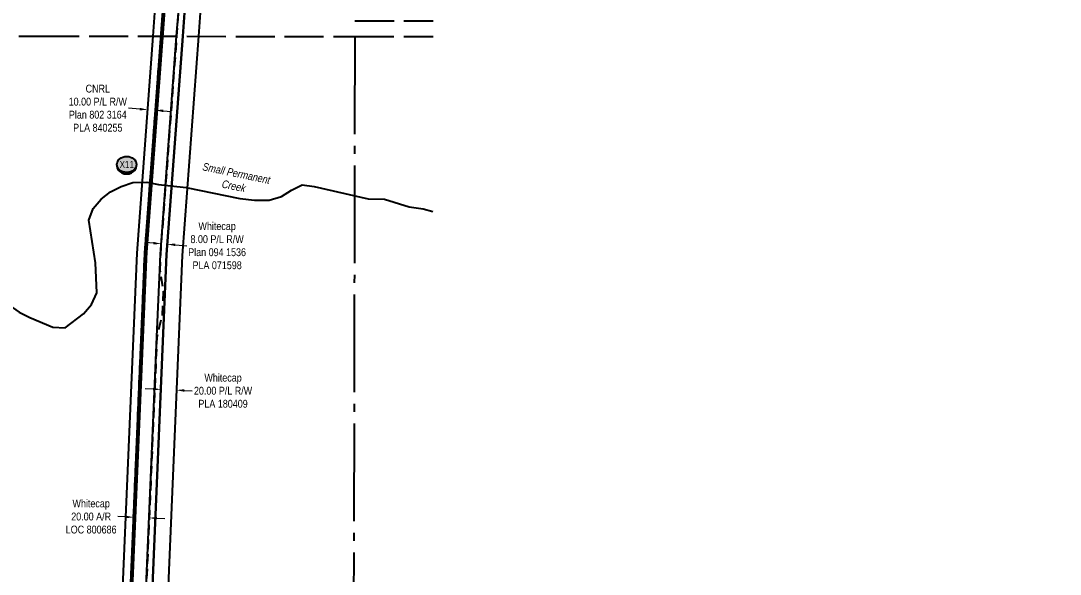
# Model space of a CAD drawing. Extents: x 479172 to 490274, y 6044075 to 6051612.
# Drawn here: x 488943 to 490272, y 6045122 to 6045830 of the extents above; entities that cross this region are included whole.
import ezdxf
from ezdxf.enums import TextEntityAlignment as Align

# ---------------------------------------------------------------- set-up
doc = ezdxf.new("R2010")
doc.units = 0
doc.header["$LTSCALE"] = 5
doc.header["$PDSIZE"] = 0.5
for name, pattern in [('foc-ACCESSROAD', [3.75, 2.5, -1.25]), ('foc-QUARTERLINE', [33, 25, -3, 2, -3]), ('foc-UNSURVEYED', [12.5, 10, -2.5])]:
    doc.linetypes.add(name, pattern=pattern)
doc.layers.get('Defpoints').update_dxf_attribs({"color": 9})
for name, color, linetype in [('C-AR', 13, 'foc-ACCESSROAD'), ('C-RW', 13, 'Continuous'), ('F-RW', 190, 'Continuous'), ('L-QSEC', 8, 'foc-QUARTERLINE'), ('L-USEC', 7, 'foc-UNSURVEYED'), ('P-CROSSINGS', 250, 'Continuous'), ('P-PROPOSED', 10, 'Continuous'), ('T-CREEK', 160, 'Continuous'), ('T-WATER-T', 170, 'Continuous')]:
    doc.layers.add(name, color=color, linetype=linetype)
for name, color, linetype, lineweight in [('C-AR-T', 13, 'Continuous', 9), ('C-RW-T', 13, 'Continuous', 9), ('F-RW-T', 190, 'Continuous', 9)]:
    doc.layers.add(name, color=color, linetype=linetype, lineweight=lineweight)
doc.styles.add('80CG', font='ARIALN.TTF', dxfattribs={"height": 10})
doc.styles.add('80L', font='ARIALN.TTF', dxfattribs={"height": 10})
doc.styles.add('Crossing', font='ARIALN.TTF', dxfattribs={"height": 10})
doc.styles.add('foc-LtypeFont', font='ARIALN.TTF', dxfattribs={"height": 7.35})
doc.linetypes.add('foc-TOPO-flowdirection-NOLINE', pattern='A,0,[">",foc-LtypeFont,S=0.3,R=0,X=0,Y=-0.945],-20,[">",foc-LtypeFont,S=0.3,R=0,X=0,Y=-0.945],0', length=20)
doc.dimstyles.new('Compass 5 000', dxfattribs={"dimscale": 5, "dimtxt": 9, "dimasz": 2, "dimexe": 0.2, "dimexo": 0.0625, "dimgap": 0.5, "dimtad": 0, "dimtih": 1, "dimtoh": 1, "dimzin": 0, "dimdsep": 46, "dimtxsty": '80CG', "dimcen": 0.1, "dimse1": 1, "dimse2": 1, "dimclrd": 256, "dimclrt": 256, "dimaunit": 1, "dimadec": 4, "dimazin": 0, "dimtfac": 0.06, "dimtofl": 0, "dimtmove": 0, "dimatfit": 1, "dimfxl": 0.2, "dimtolj": 1, "dimtzin": 0, "dimlwd": -1, "dimarcsym": 0})

# ---------------------------------------------------------------- blocks, each defined once
blk = doc.blocks.new('xing2')
h = blk.add_hatch(color=50)
h.dxf.hatch_style = 1
edge = h.paths.add_edge_path()
edge.add_ellipse((0, 0), major_axis=(-12.5, 0), ratio=0.816297, start_angle=0, end_angle=360)
h = blk.add_hatch(color=250)
h.dxf.hatch_style = 1
edge = h.paths.add_edge_path()
edge.add_ellipse((0, -2), major_axis=(-12.5, 0), ratio=0.816297, start_angle=0, end_angle=180)
edge.add_line((12.5, -2), (12.5, 0))
edge.add_ellipse((0, 0), major_axis=(-12.5, 0), ratio=0.816297, start_angle=0, end_angle=180, ccw=False)
edge.add_line((-12.5, 0), (-12.5, -2))
at = {"color": 250}
blk.add_ellipse((0, 0), major_axis=(-12.5, 0), ratio=0.816297, dxfattribs=at)
blk.add_ellipse((0, -2), major_axis=(-12.5, 0), ratio=0.816297, start_param=0, end_param=3.141593, dxfattribs=at)
at = {"color": 250, "style": 'Crossing'}
blk.add_attdef('CROSSING', text='', height=9, dxfattribs=at).set_placement((0.1, 0), align=Align.MIDDLE_CENTER)
at = {"color": 250, "style": 'Crossing', "flags": 1}
for tag, p in [('OWNER', (0.1, -12.5)), ('DESCRIPTION', (0.1, -25.8)), ('LOCATION', (0.1, -39.3)), ('DWG_REF', (0.1, -52.8))]:
    blk.add_attdef(tag, text='', height=9, dxfattribs=at).set_placement(p, align=Align.MIDDLE_CENTER)
blk = doc.blocks.new('*D447')
at = {"layer": 'C-AR-T', "transparency": 16777216}
for p, q in [((489077.2, 6045195.4), (489067.2, 6045195.9)), ((489117.1, 6045193.7), (489127.1, 6045193.3))]:
    blk.add_line(p, q, dxfattribs=at)
for points in [[(489077.3, 6045197.1), (489077.2, 6045193.8), (489087.2, 6045195)], [(489117.2, 6045195.4), (489117.1, 6045192.1), (489107.2, 6045194.2)]]:
    blk.add_solid(points, dxfattribs=at)
at = {"layer": 'Defpoints', "color": 0, "transparency": 16777216}
for p in [(489087.2, 6045195), (489087.2, 6045194.3), (489107.1, 6045193.5)]:
    blk.add_point(p, dxfattribs=at)
at = {"layer": 'C-AR-T', "transparency": 16777216, "insert": (489032.9, 6045195.9), "char_height": 10, "attachment_point": 5, "style": '80CG'}
blk.add_mtext('\\A1;Whitecap\\P20.00 A/R\\PLOC 800686', dxfattribs=at)
blk = doc.blocks.new('*D459')
at = {"layer": 'C-RW-T', "transparency": 16777216}
for p, q in [((489112.5, 6045545.5), (489102.5, 6045546.3)), ((489140.4, 6045543.5), (489155.3, 6045542.3))]:
    blk.add_line(p, q, dxfattribs=at)
for points in [[(489112.6, 6045547.2), (489112.4, 6045543.9), (489122.5, 6045544.8)], [(489140.5, 6045545.1), (489140.3, 6045541.8), (489130.4, 6045544.2)]]:
    blk.add_solid(points, dxfattribs=at)
at = {"layer": 'Defpoints', "color": 0, "transparency": 16777216}
for p in [(489125.1, 6045580.4), (489133.1, 6045579.8), (489130.4, 6045544.2)]:
    blk.add_point(p, dxfattribs=at)
at = {"layer": 'C-RW-T', "transparency": 16777216, "insert": (489194, 6045542.3), "char_height": 10, "attachment_point": 5, "style": '80CG'}
blk.add_mtext('\\A1;Whitecap\\P8.00 P/L R/W\\PPlan 094 1536\\PPLA 071598', dxfattribs=at)
blk = doc.blocks.new('*D462')
at = {"layer": 'C-RW-T', "transparency": 16777216}
for p, q in [((489112.1, 6045358.9), (489102.2, 6045359.3)), ((489152.1, 6045357.2), (489162.1, 6045356.8))]:
    blk.add_line(p, q, dxfattribs=at)
for points in [[(489112.2, 6045360.5), (489112.1, 6045357.2), (489122.1, 6045358.5)], [(489152.2, 6045358.8), (489152, 6045355.5), (489142.1, 6045357.6)]]:
    blk.add_solid(points, dxfattribs=at)
at = {"layer": 'Defpoints', "color": 0, "transparency": 16777216}
for p in [(489122, 6045356), (489142, 6045355.1), (489142.1, 6045357.6)]:
    blk.add_point(p, dxfattribs=at)
at = {"layer": 'C-RW-T', "transparency": 16777216, "insert": (489201.6, 6045356.8), "char_height": 10, "attachment_point": 5, "style": '80CG'}
blk.add_mtext('\\A1;Whitecap\\P20.00 P/L R/W\\PPLA 180409', dxfattribs=at)
blk = doc.blocks.new('*D476')
at = {"layer": 'Defpoints', "color": 0, "transparency": 16777216}
for p in [(489108.9, 6045766.1), (489118.9, 6045765.3), (489105.2, 6045716.3)]:
    blk.add_point(p, dxfattribs=at)
at = {"layer": 'F-RW-T', "transparency": 16777216}
for p, q in [((489095.3, 6045717.1), (489080.5, 6045718.2)), ((489125.2, 6045714.9), (489135.1, 6045714.1))]:
    blk.add_line(p, q, dxfattribs=at)
for points in [[(489095.4, 6045718.7), (489095.1, 6045715.4), (489105.2, 6045716.3)], [(489125.3, 6045716.5), (489125, 6045713.2), (489115.2, 6045715.6)]]:
    blk.add_solid(points, dxfattribs=at)
at = {"layer": 'F-RW-T', "transparency": 16777216, "insert": (489041.4, 6045718.2), "char_height": 10, "attachment_point": 5, "style": '80CG'}
blk.add_mtext('\\A1;CNRL\\P10.00 P/L R/W\\PPlan 802 3164\\PPLA 840255', dxfattribs=at)

msp = doc.modelspace()

# ---------------------------------------------------------------- linework, layer by layer
at = {"layer": 'C-AR', "flags": 128}
for points in [[(489123.19, 6047538.589), (489125.409, 6047438.57), (489129.428, 6047257.36), (489124.74, 6047245.211), (489117.589, 6047226.69), (489098.33, 6047208.505), (489084.65, 6047201.515), (489075.665, 6047200.975), (488960.366, 6047194.045), (488956.949, 6047188.75), (488958.63, 6047183.982), (488959.329, 6047181.977), (488961.906, 6047174.182), (488962.58, 6047172.215), (488963.055, 6047170.806), (489011.174, 6047029.536), (489072.542, 6046888.868), (489133.297, 6046837.182), (489143.51, 6046818.197), (489153.455, 6046799.785), (489164.958, 6046738.002), (489165.157, 6046733.362), (489169.853, 6046634.358), (489174.376, 6046539.023), (489172.938, 6046168.852), (489157.763, 6046019.608), (489144.439, 6045840.363), (489142.197, 6045810.207), (489121.488, 6045531.632), (489120.63, 6045511.44), (489125.21, 6045483.238), (489123.722, 6045453.512), (489116.999, 6045425.919), (489099.173, 6045006.125), (489094.528, 6044896.751), (489094.064, 6044885.823), (489098.332, 6044875.806), (489106.668, 6044868.592), (489213.696, 6044775.966), (489367.388, 6044565.102), (489465.945, 6044429.879), (489487.8, 6044399.895), (489511.238, 6044367.739), (489517.765, 6044358.785), (489529.052, 6044352.209), (489543.881, 6044343.571), (489545.131, 6044342.842), (489546.535, 6044342.025), (489560.759, 6044340.376), (489573.535, 6044338.894), (489706.039, 6044323.54), (489735.544, 6044320.12), (489830.688, 6044309.098), (489836.645, 6044308.407), (489859.668, 6044305.74), (489860.243, 6044305.822), (489894.797, 6044311.139), (489895.789, 6044311.302), (489965.616, 6044341.937), (489974.917, 6044346.018), (490172.187, 6044432.573), (490202.374, 6044445.817), (490272.278, 6044476.485)], [(490272.233, 6044454.778), (490202.329, 6044424.141), (490172.142, 6044410.911), (489881.273, 6044283.419), (489834.317, 6044288.807), (489828.359, 6044289.491), (489550.007, 6044321.438), (489540.058, 6044322.581), (489539.631, 6044322.776), (489538.212, 6044323.655), (489535.126, 6044325.453), (489529.34, 6044328.824), (489503.917, 6044343.636), (489503.349, 6044344.416), (489490.852, 6044361.564), (489367.311, 6044531.1), (489199.589, 6044761.263), (489082.03, 6044863.593), (489073.944, 6044881.924), (489074.417, 6044893.046), (489079.177, 6045006.153), (489101.566, 6045532.335), (489122.24, 6045810.234), (489124.484, 6045840.389), (489133.847, 6045966.247), (489130.85, 6045988.351), (489133.339, 6046018.105), (489139.796, 6046039.484), (489152.99, 6046169.486), (489154.51, 6046538.17), (489149.928, 6046634.385), (489145.267, 6046732.276), (489145.149, 6046734.937), (489134.306, 6046792.903), (489134.014, 6046793.455), (489117.465, 6046824.763), (489108.777, 6046832.047), (489055.893, 6046876.384), (488992.368, 6047022.33), (488941.203, 6047172.99), (488938.574, 6047180.809), (488937.909, 6047182.772), (488936.306, 6047187.495), (488929.524, 6047192.286), (488919.296, 6047191.677), (488909.207, 6047191.076), (488578.704, 6047171.407), (488548.54, 6047169.611), (488333.822, 6047156.834), (487985.43, 6047137.752), (487965.457, 6047136.657), (487743.753, 6047124.517), (487399.84, 6047105.683), (486949.001, 6047079.83), (486918.837, 6047078.101), (486450.757, 6047051.191), (486435.757, 6047050.324), (486340.901, 6047044.937), (486113.902, 6047031.945), (485654.02, 6047005.575), (485553.797, 6046999.101), (485541.59, 6046998.313), (485519.266, 6046996.871), (485494.64, 6046995.28), (485476.402, 6046994.097), (485318.998, 6046983.937), (485288.832, 6046981.988), (484776.305, 6046948.885), (484761.333, 6046947.918), (484724.075, 6046945.514), (484483.751, 6046933.719), (484383.735, 6046928.811)]]:
    msp.add_lwpolyline(points, dxfattribs=at)
at = {"layer": 'C-RW'}
for points in [[(489099.173, 6045006.125), (489116.999, 6045425.919), (489120.63, 6045511.44), (489121.488, 6045531.632), (489142.197, 6045810.207), (489144.439, 6045840.363)], [(489107.177, 6045006.114), (489129.471, 6045531.152), (489150.215, 6045810.196), (489152.456, 6045840.352)], [(489152.456, 6045840.352), (489150.215, 6045810.196), (489129.471, 6045531.152), (489107.177, 6045006.114)], [(489172.513, 6045840.325), (489170.271, 6045810.169), (489149.443, 6045529.986), (489127.197, 6045006.086)]]:
    msp.add_lwpolyline(points, dxfattribs=at)
at = {"layer": 'F-RW'}
for points in [[(490272.21, 6044443.83), (490202.306, 6044413.19), (490172.119, 6044399.962), (489882.83, 6044273.192), (489833.139, 6044278.89), (489827.181, 6044279.573), (489544.619, 6044311.967), (489538.482, 6044312.688), (489528.429, 6044313.821), (489518.615, 6044314.93), (489511.918, 6044315.685), (489493.219, 6044341.345), (489480.721, 6044358.495), (489367.273, 6044514.179), (489192.432, 6044754.111), (489062.476, 6044848.805), (489069.172, 6045006.167), (489091.587, 6045532.932), (489112.218, 6045810.248), (489114.461, 6045840.403)], [(489124.484, 6045840.389), (489122.24, 6045810.234), (489101.566, 6045532.335), (489079.177, 6045006.153)]]:
    msp.add_lwpolyline(points, dxfattribs=at)
at = {"layer": 'L-QSEC'}
msp.add_line((489370.203, 6045809.906), (489368.452, 6045035.787), dxfattribs=at)
at = {"layer": 'L-USEC'}
for p, q in [((489370.233, 6045830.023), (489470.248, 6045829.875)), ((488565.344, 6045811.019), (488967.764, 6045810.462)), ((488967.764, 6045810.462), (489370.203, 6045809.906)), ((489370.203, 6045809.906), (489470.203, 6045809.758))]:
    msp.add_line(p, q, dxfattribs=at)
at = {"layer": 'P-PROPOSED', "const_width": 4.997, "flags": 128}
msp.add_lwpolyline([(489343.136, 6044281.65), (489235.704, 6044268.084), (489231.603, 6044365.98), (489241.643, 6044362.014), (489469.441, 6044333.091), (489504.986, 6044343.867), (489200.331, 6044761.942), (489082.854, 6044864.201), (489074.953, 6044882.114), (489102.563, 6045532.276), (489134.843, 6045966.169)], dxfattribs=at)
at = {"layer": 'T-CREEK', "linetype": 'foc-TOPO-flowdirection-NOLINE', "flags": 128}
msp.add_lwpolyline([(488444.173, 6045378.68), (488457.433, 6045378.606), (488492.747, 6045372.047), (488529.366, 6045377.498), (488546.185, 6045372.778), (488575.381, 6045360.388), (488592.737, 6045357.47), (488607.514, 6045351.125), (488625.833, 6045345.987), (488647.771, 6045329.806), (488661.827, 6045324.061), (488758.681, 6045319.264), (488776.456, 6045316.104), (488790.093, 6045308.437), (488804.448, 6045305.395), (488822.585, 6045349.3), (488831.673, 6045380.348), (488842.924, 6045410.678), (488861.422, 6045454.404), (488870.713, 6045466.662), (488882.771, 6045474.601), (488899.697, 6045478.765), (488916.214, 6045474.225), (488941.034, 6045457.388), (488954.371, 6045450.382), (488983.985, 6045438.353), (488999.6, 6045437.413), (489022.989, 6045455.332), (489033.305, 6045467.232), (489040.25, 6045481.949), (489038.462, 6045520.365), (489029.865, 6045575.042), (489035.552, 6045589.757), (489045.865, 6045601.718), (489057.68, 6045611.276), (489071.184, 6045618.138), (489086.369, 6045623.08), (489104.318, 6045623.763), (489119.033, 6045620.661), (489154.581, 6045616.804), (489222.926, 6045602.717), (489241.84, 6045600.698), (489260.633, 6045600.478), (489276.359, 6045605.3), (489288.956, 6045613.539), (489302.699, 6045620.039), (489318.191, 6045618.256), (489387.018, 6045602.367), (489408.151, 6045602.032), (489439.445, 6045592.105), (489457.339, 6045589.545), (489469.697, 6045586.019)], dxfattribs=at)
at = {"layer": 'T-CREEK', "flags": 128}
msp.add_lwpolyline([(488941.034, 6045457.388), (488954.371, 6045450.382), (488983.985, 6045438.353), (488999.6, 6045437.413), (489022.989, 6045455.332), (489033.305, 6045467.232), (489040.25, 6045481.949), (489038.462, 6045520.365), (489029.865, 6045575.042), (489035.552, 6045589.757), (489045.865, 6045601.718), (489057.68, 6045611.276), (489071.184, 6045618.138), (489086.369, 6045623.08), (489104.318, 6045623.763), (489119.033, 6045620.661), (489154.581, 6045616.804), (489222.926, 6045602.717), (489241.84, 6045600.698), (489260.633, 6045600.478), (489276.359, 6045605.3), (489288.956, 6045613.539), (489302.699, 6045620.039), (489318.191, 6045618.256), (489387.018, 6045602.367), (489408.151, 6045602.032), (489439.445, 6045592.105), (489457.339, 6045589.545), (489469.697, 6045586.019)], dxfattribs=at)

# ---------------------------------------------------------------- block references
at = {"layer": 'P-CROSSINGS'}
msp.add_blockref('xing2', (489078.39, 6045646.265), dxfattribs=at).add_auto_attribs({'CROSSING': 'X11'})

# ---------------------------------------------------------------- texts
at = {"layer": 'T-WATER-T', "insert": (489165.128, 6045651.136), "char_height": 10, "attachment_point": 1, "rotation": 348.353286, "style": '80L'}
msp.add_mtext_dynamic_manual_height_columns('\\pi11.79241;{\\fArial Narrow|b0|i1|c0|p34;Small Permanent \\P\\pi40.47931;Creek}', width=111.08141, gutter_width=49.948, heights=[0], dxfattribs=at)

# ---------------------------------------------------------------- dimensions: what is measured, and where the dimension line sits
at = {"layer": 'C-AR-T'}
dim = msp.add_aligned_dim(p1=(489107.128, 6045193.462), p2=(489087.183, 6045194.311), distance=-0.701, text='Whitecap\\P20.00 A/R\\PLOC 800686', dimstyle='Compass 5 000', dxfattribs=at)
dim.commit()
dim.dimension.update_dxf_attribs({"geometry": '*D447', "text_midpoint": (489032.93, 6045195.861)})
at = {"layer": 'C-RW-T'}
dim = msp.add_linear_dim(base=(489130.441, 6045544.196), p1=(489125.114, 6045580.402), p2=(489133.088, 6045579.809), angle=355.748664, text='Whitecap\\P8.00 P/L R/W\\PPlan 094 1536\\PPLA 071598', dimstyle='Compass 5 000', dxfattribs=at)
dim.commit()
dim.dimension.update_dxf_attribs({"geometry": '*D459', "text_midpoint": (489194.011, 6045542.35), "dimtype": 161})
dim = msp.add_aligned_dim(p1=(489122.033, 6045355.989), p2=(489142.018, 6045355.141), distance=2.465, text='Whitecap\\P20.00 P/L R/W\\PPLA 180409', dimstyle='Compass 5 000', dxfattribs=at)
dim.commit()
dim.dimension.update_dxf_attribs({"geometry": '*D462', "text_midpoint": (489201.645, 6045356.755)})
at = {"layer": 'F-RW-T'}
dim = msp.add_linear_dim(base=(489105.232, 6045716.342), p1=(489118.898, 6045765.316), p2=(489108.931, 6045766.057), angle=175.745284, text='CNRL\\P10.00 P/L R/W\\PPlan 802 3164\\PPLA 840255', dimstyle='Compass 5 000', dxfattribs=at)
dim.commit()
dim.dimension.update_dxf_attribs({"geometry": '*D476', "text_midpoint": (489041.426, 6045718.181), "dimtype": 161})

doc.saveas('drawing.dxf')
